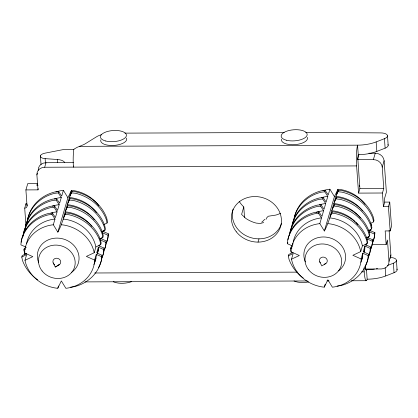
<?xml version="1.0" encoding="UTF-8"?>
<svg xmlns="http://www.w3.org/2000/svg" width="418" height="418" viewBox="0 0 418 418"><rect width="100%" height="100%" fill="white"/><g stroke="black" fill="none" stroke-linecap="round" stroke-linejoin="round"><path stroke-width="0.63" d="M305.736 132.365L380.892 132.914A7.885 3.36 -4.1 0 1 387.251 135.035A7.885 3.36 -4.1 0 1 384.44 138.687L376.158 141.916A25.242 10.748 -4.1 0 1 357.562 145.171L358.242 154.665A5.047 0.716 89.8 0 0 357.855 158.929L359.882 188.581L358.555 193.111L382.449 193.006L383.771 188.476L382.245 167.179L384.121 160.763A8.412 7.519 16.3 0 0 375.249 153.202L368.869 153.234M21.407 242.247L21.532 240.481M23.084 236.51L23.251 234.158A41.225 36.841 16.3 0 1 50.228 207.725L54.058 207.244L57.094 211.842L55.416 217.579L52.381 212.981L48.545 213.462A41.225 36.841 16.3 0 0 21.574 239.895M23.502 235.073L23.674 232.721A41.225 36.841 16.3 0 1 50.646 206.293L54.476 205.813L57.512 210.411L59.189 204.674L56.153 200.076L56.571 198.639L52.741 199.12A41.225 36.841 16.3 0 0 25.77 225.553L25.602 227.904M25.137 229.926L25.352 226.984A41.225 36.841 16.3 0 1 52.323 200.556L56.153 200.076M27.238 222.752L27.447 219.816A41.225 36.841 16.3 0 1 54.418 193.382L58.254 192.902L61.289 197.505L59.612 203.242L56.571 198.639M27.698 220.73L27.87 218.379A41.225 36.841 16.3 0 1 54.842 191.951L58.672 191.47L61.707 196.068L63.384 190.331A35.457 31.69 16.3 0 0 55.834 191.972M102.201 257.399A41.225 36.841 16.3 0 0 103.476 253.083L103.732 249.562L98.366 247.174L96.689 252.911L102.055 255.293L101.375 260.257A41.225 36.841 16.3 0 1 74.404 286.685L70.574 287.166M102.055 255.293L101.799 258.82A41.225 36.841 16.3 0 1 98.361 267.813M98.784 245.737L104.15 248.125L103.894 251.652A41.225 36.841 16.3 0 1 102.149 257.169M100.884 238.568L106.25 240.956L105.571 245.915A41.225 36.841 16.3 0 1 104.301 250.225M106.25 240.956L105.989 244.478A41.225 36.841 16.3 0 1 104.244 249.995M103.314 230.25L102.98 231.394L108.346 233.782L107.672 238.741A41.225 36.841 16.3 0 1 106.397 243.057M108.346 233.782L108.09 237.309A41.225 36.841 16.3 0 1 106.344 242.827M292.187 245.852L287.417 243.731L287.673 240.204A41.225 36.841 16.3 0 1 314.649 213.77L318.479 213.29L321.515 217.888L319.838 223.625A35.457 31.69 16.3 0 0 291.053 250.837L291.106 251.85L299.345 255.518L291.498 259.191A35.457 31.69 16.3 0 0 323.208 287.077L324.321 287.088L327.858 279.804L332.378 287.182A35.457 31.69 16.3 0 0 361.162 259.97L361.11 258.956L362.787 253.219L368.154 255.607L367.897 259.129A41.225 36.841 16.3 0 1 340.926 285.562L337.091 286.043M288.007 239.942L288.096 238.767A41.225 36.841 16.3 0 1 315.067 212.339L318.897 211.858L321.933 216.456L323.61 210.719L320.575 206.121L320.993 204.684L317.163 205.165A41.225 36.841 16.3 0 0 290.191 231.598L290.108 232.774M289.601 235.381L289.773 233.03A41.225 36.841 16.3 0 1 316.745 206.602L320.575 206.121M291.701 228.212L291.868 225.861A41.225 36.841 16.3 0 1 318.84 199.428L322.675 198.947L325.711 203.55L324.034 209.282L320.993 204.684M292.203 225.6L292.292 224.424A41.225 36.841 16.3 0 1 319.263 197.996L323.093 197.515L326.129 202.113L327.806 196.376L324.77 191.778L325.188 190.347L321.358 190.822A41.225 36.841 16.3 0 0 294.387 217.255L294.303 218.431M293.797 221.038L293.969 218.692A41.225 36.841 16.3 0 1 320.94 192.259L324.77 191.778M368.493 256.877A41.225 36.841 16.3 0 0 369.993 251.96L370.249 248.433L364.883 246.045L363.205 251.782L368.571 254.17L368.315 257.697A41.225 36.841 16.3 0 1 364.883 266.684M365.306 244.614L370.672 247.001L370.411 250.523A41.225 36.841 16.3 0 1 368.415 256.636M367.401 237.44L372.767 239.827L372.093 244.786A41.225 36.841 16.3 0 1 370.348 250.304M372.767 239.827L372.511 243.354A41.225 36.841 16.3 0 1 370.51 249.468M369.502 230.271L374.862 232.659L374.188 237.617A41.225 36.841 16.3 0 1 372.443 243.135M374.862 232.659L374.606 236.18A41.225 36.841 16.3 0 1 372.61 242.294M25.989 226.054L24.709 208.154A2.524 2.257 16.3 0 0 27.045 205.865L25.9 189.918L27.755 183.575L37.333 183.539L37.474 185.487M24.709 208.154L26.031 203.623A2.524 2.257 16.3 0 0 26.794 203.509M27.045 205.865L27.374 204.731M25.9 189.918L37.975 189.866L36.899 174.87L37.401 173.172M37.333 183.539L36.805 185.346L38.054 185.341M37.975 189.866L38.31 188.732M36.899 174.87A8.412 7.519 16.3 0 1 44.684 167.242L46.011 162.712L73.437 162.597M37.756 279.882A41.225 36.841 16.3 0 1 22.535 260.586L21.778 257.07L22.196 255.633L26.533 253.423M25.08 254.578A41.225 36.841 16.3 0 1 24.636 253.418L23.873 249.896L24.291 248.464L25.921 247.634M101.631 256.73L96.265 254.343L94.588 260.08L94.646 261.093A35.457 31.69 16.3 0 1 65.861 288.305L61.336 280.927L57.804 288.216L56.686 288.201A35.457 31.69 16.3 0 1 24.975 260.315L32.823 256.642L24.589 252.979L24.923 251.829M24.975 260.315L26.653 254.578L21.778 257.07M24.589 252.979L24.531 251.96A35.457 31.69 16.3 0 1 53.316 224.753L54.998 219.016L51.957 214.418L52.381 212.981M54.058 207.244L54.476 205.813M58.254 192.902L58.672 191.47M73.751 165.988L73.422 167.122A15.565 2.205 89.8 0 1 73.793 149.304L77.095 147.361L82.315 145.203A16.825 7.163 -4.1 0 0 85.403 143.688L96.391 136.869A16.825 7.163 -4.1 0 1 101.678 134.612M53.316 224.753L57.841 232.131L67.909 197.709L71.441 190.42L72.56 190.436A35.457 31.69 16.3 0 1 98.873 205.928M57.841 232.131C61.336 226.054 62.836 219.215 65.778 212.924L69.67 213.373A41.225 36.841 16.3 0 1 100.414 239.561L101.177 243.083L100.759 244.514L95.879 247.007L94.202 252.744L86.354 256.417L94.588 260.08M99.604 239.007L102.854 237.346L103.277 235.909L102.514 232.392A41.225 36.841 16.3 0 0 71.771 206.205L67.873 205.755L65.151 211.936L63.473 217.673L65.778 212.924M101.699 231.833L104.955 230.177L105.373 228.74L104.61 225.218A41.225 36.841 16.3 0 0 73.866 199.031L69.968 198.587L67.246 204.763L65.569 210.5L67.873 205.755M103.8 224.665L107.05 223.003L107.468 221.571L106.71 218.05A41.225 36.841 16.3 0 0 75.966 191.862L72.068 191.413L69.346 197.594L67.669 203.331L69.968 198.587M71.441 190.42L69.764 196.157L72.068 191.413M57.804 288.216L58.473 285.922M103.732 249.562L104.15 248.125M239.153 201.298A30.707 27.447 16.3 0 0 243.783 206.936L241.594 214.424L245.873 218.462A30.707 27.447 16.3 0 0 256.203 223.102L260.299 223.473L263.716 222.548M258.042 242.106L258.998 238.845M287.417 243.731L287.84 242.294M303.249 278.027A41.225 36.841 16.3 0 1 289.057 259.463L288.295 255.941L288.713 254.51L293.049 252.294M291.153 252.289L290.39 248.773L290.813 247.336L292.438 246.505M291.498 259.191L293.175 253.454L288.295 255.941M318.479 213.29L318.897 211.858M322.675 198.947L323.093 197.515M322.957 190.65A35.457 31.69 16.3 0 1 329.906 189.208L328.229 194.945L325.188 190.347M319.838 223.625L324.358 231.002L334.426 196.58L337.963 189.297L339.076 189.307A35.457 31.69 16.3 0 1 365.018 204.287M324.358 231.002C327.853 224.931 329.353 218.086 332.294 211.801L336.192 212.25A41.225 36.841 16.3 0 1 366.936 238.438L367.699 241.954L367.276 243.391L362.396 245.878L360.718 251.615L352.87 255.288L361.11 258.956M366.121 237.879L369.376 236.222L369.794 234.785L369.031 231.264A41.225 36.841 16.3 0 0 338.287 205.076L334.39 204.632L331.667 210.808L329.99 216.545L332.294 211.801M368.221 230.71L371.471 229.048L371.889 227.617L371.132 224.095A41.225 36.841 16.3 0 0 340.388 197.907L336.49 197.458L333.768 203.639L332.091 209.376L334.39 204.632M370.317 223.536L373.572 221.88L373.99 220.443L373.227 216.921A41.225 36.841 16.3 0 0 342.483 190.733L338.585 190.289L335.863 196.465L334.186 202.202L336.49 197.458M337.963 189.297L336.286 195.034L338.585 190.289M357.656 158.903L358.937 154.524M357.855 158.929L357.808 159.686L373.373 159.619A8.412 7.519 16.3 0 1 382.245 167.179M324.321 287.088L325.162 284.219M373.373 159.619L375.249 153.202M368.154 255.607L368.571 254.17M370.249 248.433L370.672 247.001M384.748 202.108L389.748 202.087L388.421 206.617L383.426 206.638L384.748 202.108L384.503 198.654L386.378 192.238L384.121 160.763M371.936 244.624L386.143 244.567L387.47 240.036L388.996 261.334A8.412 7.519 16.3 0 1 381.211 268.962L365.645 269.03L365.369 265.179M386.143 244.567L385.166 230.935L390.166 230.914L391.488 226.384L389.748 202.087M388.996 261.334L390.872 254.917L389.121 230.511M265.963 219.408L266.741 217.804L268.22 216.252L275.823 215.071A30.707 27.447 16.3 0 0 280.535 213.321M53.17 262.906L55.286 267.039L59.34 264.672M55.286 267.039L58.833 264.965M325.857 263.544L321.808 265.916L319.692 261.783M23.873 249.896L25.498 249.065M290.39 248.773L292.02 247.942M358.242 154.665A25.242 10.748 -4.1 0 0 376.837 151.405L385.124 148.181A7.885 3.36 -4.1 0 0 387.93 144.524M387.455 265.524L393.369 263.22A7.885 3.36 -4.1 0 0 396.248 259.688A7.885 3.36 -4.1 0 0 390.412 257.462M363.921 267.969L364.198 271.852A15.565 2.205 89.8 0 0 367.166 279.193A25.242 10.748 -4.1 0 0 385.767 275.937L394.049 272.708A7.885 3.36 -4.1 0 0 396.86 269.056M51.957 214.418L48.127 214.899A41.225 36.841 16.3 0 0 21.156 241.327L20.9 244.854L26.266 247.242M124.93 133.128L284.193 132.454M79.373 146.347L357.562 145.171A15.565 2.205 89.8 0 0 356.606 165.925L358.555 193.111M357.474 159.53L357.855 159.53M44.684 167.242L356.606 165.925M359.882 188.581L383.771 188.476M94.714 272.991L297.642 272.134M361.591 271.862L364.198 271.852M84.974 281.899L307.449 280.959M327.022 280.875L328.982 280.865M351.162 280.771L366.168 280.708M335.863 196.465L336.981 196.481A35.457 31.69 16.3 0 1 362.537 210.949M69.346 197.594L70.459 197.604A35.457 31.69 16.3 0 1 96.401 212.584M333.768 203.639L334.881 203.65A35.457 31.69 16.3 0 1 360.436 218.118M67.246 204.763L68.364 204.778A35.457 31.69 16.3 0 1 94.301 219.753M331.667 210.808L332.785 210.824A35.457 31.69 16.3 0 1 354.955 221.472M65.151 211.936L66.263 211.947A35.457 31.69 16.3 0 1 91.824 226.415M329.572 217.982L330.685 217.992A35.457 31.69 16.3 0 1 362.396 245.878M63.055 219.105L64.168 219.121A35.457 31.69 16.3 0 1 95.879 247.007M327.895 223.719L329.008 223.729A35.457 31.69 16.3 0 1 360.718 251.615M61.373 224.842L62.491 224.853A35.457 31.69 16.3 0 1 94.202 252.744M73.976 149.628A42.066 17.911 -4.1 0 1 72.925 149.466L63.703 149.503L45.019 153.155A6.73 2.863 -4.1 0 0 40.353 156.191A6.73 2.863 -4.1 0 0 45.128 158.636L57.334 159.493A10.643 4.53 -4.1 0 1 64.591 162.351M338.167 191.721L342.065 192.17A41.225 36.841 16.3 0 1 372.809 218.358L373.572 221.88M336.072 198.895L339.97 199.339A41.225 36.841 16.3 0 1 370.709 225.527L371.471 229.048M333.972 206.064L337.869 206.513A41.225 36.841 16.3 0 1 368.613 232.701L369.376 236.222M331.876 213.237L335.774 213.682A41.225 36.841 16.3 0 1 366.518 239.869L367.276 243.391M71.65 192.85L75.548 193.294A41.225 36.841 16.3 0 1 106.287 219.481L107.05 223.003M69.55 200.018L73.448 200.468A41.225 36.841 16.3 0 1 104.192 226.655L104.955 230.177M67.455 207.192L71.353 207.636A41.225 36.841 16.3 0 1 102.096 233.824L102.854 237.346M65.354 214.361L69.252 214.81A41.225 36.841 16.3 0 1 99.996 240.998L100.759 244.514M374.444 234.09L369.078 231.703L369.136 232.721M372.349 241.264L366.983 238.877L367.035 239.89M102.562 232.831L107.928 235.219M100.461 240L105.827 242.388M329.906 189.208L334.426 196.58M63.384 190.331L67.909 197.709M365.76 269.249L365.693 268.873L365.76 269.249A5.047 0.716 89.8 0 0 366.487 269.704A25.242 10.748 -4.1 0 0 374.366 269.14M387.491 135.793L388.176 145.286M396.421 260.325L397.1 269.814M384.44 138.687L385.124 148.181M393.369 263.22L394.049 272.708M388.421 206.617L390.166 230.914M382.449 193.006L383.426 206.638M376.158 141.916L376.837 151.405M385.177 267.713L385.767 275.937M366.487 269.704L367.166 279.193M359.255 185.226L359.349 186.517M243.783 206.936L244.378 215.202A14.724 2.085 89.8 0 1 244.504 217.36M57.334 159.493L57.559 162.654M45.128 158.636L45.447 163.062M40.405 155.799L41.042 164.661M26.031 203.623L26.125 204.904M371.179 224.534L371.231 225.548M364.883 246.045L364.94 247.064A35.457 31.69 16.3 0 1 364.015 252.091M362.787 253.219L362.84 254.233A35.457 31.69 16.3 0 1 360.896 262.274M98.366 247.174L98.418 248.187A35.457 31.69 16.3 0 1 97.321 253.831M96.265 254.343L96.323 255.361A35.457 31.69 16.3 0 1 93.872 264.568M126.492 138.081A13.042 5.554 -4.1 0 1 114.104 145.412A13.042 5.554 -4.1 0 1 100.801 139.925M307.225 137.318A13.042 5.554 -4.1 0 1 294.836 144.644A13.042 5.554 -4.1 0 1 281.533 139.163M281.46 223.567A25.242 22.556 16.3 0 1 250.878 237.67A25.242 22.556 16.3 0 1 233.092 209.125M365.165 267.666A5.047 0.716 89.8 0 1 365.139 267.321M38.226 170.34A8.412 7.519 16.3 0 1 46.011 162.712M390.872 254.917A8.412 7.519 16.3 0 1 390.213 258.371M377.553 268.602A25.242 10.748 -4.1 0 1 376.289 268.837M320.319 262.776A3.966 3.543 16.3 0 1 321.332 257.478A3.966 3.543 16.3 0 1 326.996 259.536A3.966 3.543 16.3 0 1 324.211 264.192M305.339 261.898A21.036 18.8 16.3 0 1 314.817 238.725A21.036 18.8 16.3 0 1 341.83 246.04A21.036 18.8 16.3 0 1 338.559 270.895M54.727 264.688A3.966 3.543 16.3 0 1 54.157 259.014A3.966 3.543 16.3 0 1 60.307 260.315A3.966 3.543 16.3 0 1 57.689 265.315M38.587 262.457A21.036 18.8 16.3 0 1 48.88 239.608A21.036 18.8 16.3 0 1 75.674 247.681A21.036 18.8 16.3 0 1 71.541 272.379M316.06 212.36A35.457 31.69 16.3 0 1 323.61 210.719M355.859 222.392A35.457 31.69 16.3 0 1 357.949 224.79M362.793 255.957A35.457 31.69 16.3 0 1 361.314 260.842M370.625 229.33A35.457 31.69 16.3 0 1 370.134 231.191M321.473 197.636A35.457 31.69 16.3 0 1 327.806 196.376M368.53 236.504A35.457 31.69 16.3 0 1 368.033 238.364M292.731 245.1A35.457 31.69 16.3 0 1 292.966 243.203M293.201 241.944A35.457 31.69 16.3 0 1 321.515 217.888M319.378 204.81A35.457 31.69 16.3 0 1 325.711 203.55M366.429 243.673A35.457 31.69 16.3 0 1 365.938 245.533M364.888 248.783A35.457 31.69 16.3 0 1 364.068 251.882M50.761 213.107A35.457 31.69 16.3 0 1 57.094 211.842M95.983 258.329A35.457 31.69 16.3 0 1 94.797 261.966M104.108 230.459A35.457 31.69 16.3 0 1 103.789 231.703M54.34 198.947A35.457 31.69 16.3 0 1 61.289 197.505M102.008 237.628A35.457 31.69 16.3 0 1 101.694 238.871M26.559 243.699A35.457 31.69 16.3 0 1 54.998 219.016M52.245 206.121A35.457 31.69 16.3 0 1 59.189 204.674M99.912 244.802A35.457 31.69 16.3 0 1 99.594 246.045M98.491 249.28A35.457 31.69 16.3 0 1 97.342 253.611M264.688 219.267A38.576 16.537 -2.9 0 1 261.757 222.151M131.555 281.622A13.042 5.554 -4.1 0 1 113.299 281.701M308.719 281.904A13.042 5.554 -4.1 0 1 294.032 280.938M236.342 231.823A25.242 22.556 16.3 0 0 279.412 229.576A25.242 22.556 16.3 0 0 253.47 196.585A25.242 22.556 16.3 0 0 236.342 231.823M308.63 269.824A18.507 16.542 16.3 0 0 340.21 268.173A18.507 16.542 16.3 0 0 321.191 243.981A18.507 16.542 16.3 0 0 308.63 269.824M42.108 270.948A18.507 16.542 16.3 0 0 73.693 269.302A18.507 16.542 16.3 0 0 54.669 245.11A18.507 16.542 16.3 0 0 42.108 270.948M105.561 140.965A13.042 5.554 -4.1 0 0 126.346 136.017A13.042 5.554 -4.1 0 0 108.403 131.236A13.042 5.554 -4.1 0 0 105.561 140.965M286.293 140.202A13.042 5.554 -4.1 0 0 307.078 135.254A13.042 5.554 -4.1 0 0 289.136 130.473A13.042 5.554 -4.1 0 0 286.293 140.202"/></g></svg>
